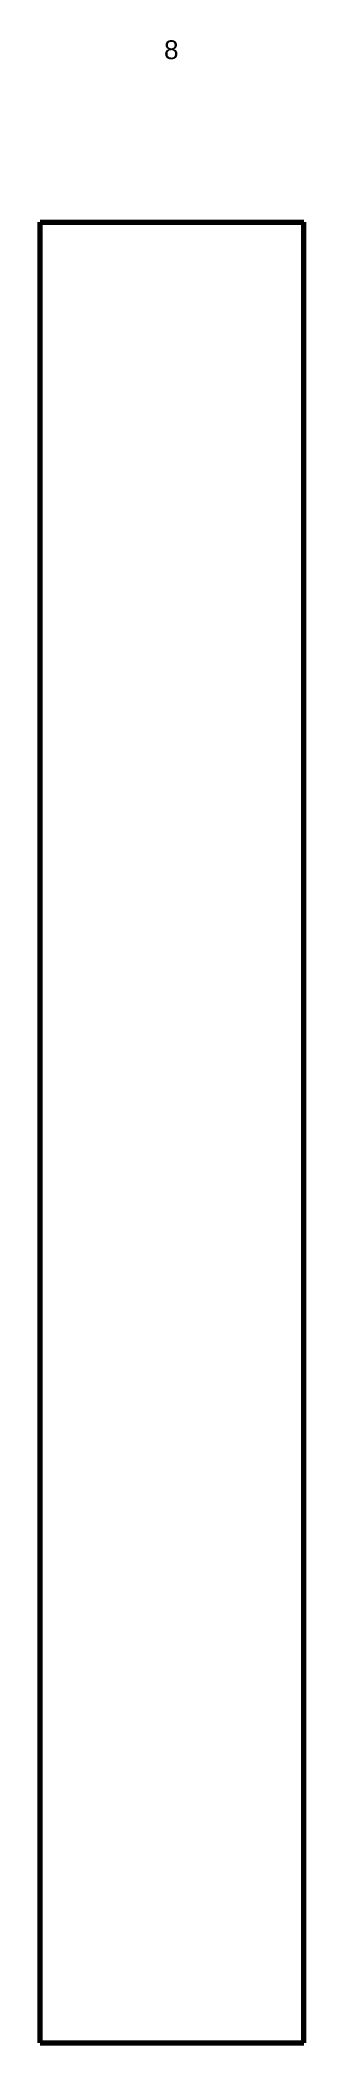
# Model space of a CAD drawing. Header units: inches. Extents: x 0 to 11.4, y 0 to 86.8.
import ezdxf

# ---------------------------------------------------------------- set-up
doc = ezdxf.new("R2010")
doc.units = ezdxf.units.IN
doc.header["$MEASUREMENT"] = 0
doc.layers.get('0').update_dxf_attribs({"linetype": 'CONTINUOUS'})
doc.styles.add('Arial', font='Arial')

msp = doc.modelspace()

# ---------------------------------------------------------------- linework, layer by layer
at = {"color": 7, "lineweight": 90}
for p, q in [((0, 0), (0, 78.875)), ((0, 78.875), (11.4375, 78.875)), ((11.4375, 0), (11.4375, 78.875)), ((0, 0), (11.4375, 0))]:
    msp.add_line(p, q, dxfattribs=at)

# ---------------------------------------------------------------- texts
at = {"color": 7, "lineweight": 90, "insert": (5.6875, 86.75), "char_height": 0.8125, "attachment_point": 2, "style": 'Arial'}
msp.add_mtext('8', dxfattribs=at)

doc.saveas('drawing.dxf')
